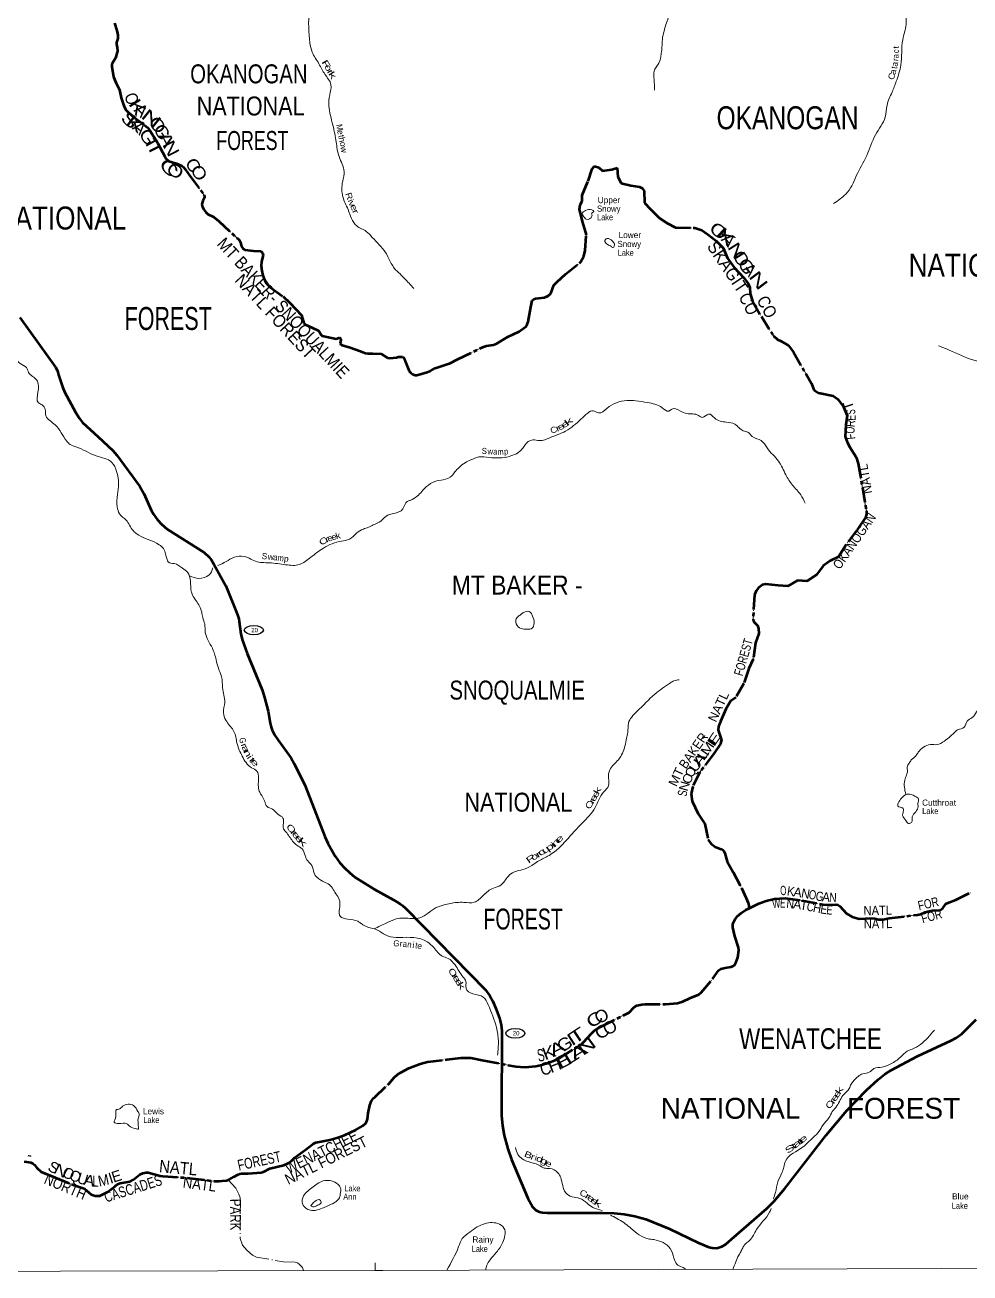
# Model space of a CAD drawing. Header units: feet. Extents: x -2 to 244583, y 367190 to 553316.
# Drawn here: x 49805 to 80409, y 367440 to 407861 of the extents above; entities that cross this region are included whole.
import ezdxf
from ezdxf.enums import TextEntityAlignment as Align

# ---------------------------------------------------------------- set-up
doc = ezdxf.new("R2010")
doc.units = ezdxf.units.FT
doc.header["$LTSCALE"] = 80
doc.linetypes.add('DOT_DASHED', pattern=[7.7, 5, -1.2, 0.3, -1.2])
doc.linetypes.add('LONG_DASH_SHORT_DASH', pattern=[9.9, 6, -1.2, 1.5, -1.2])
for name, color, linetype, lineweight in [('11', 7, 'LONG_DASH_SHORT_DASH', 60), ('17', 7, 'Continuous', 25), ('23', 7, 'Continuous', 70), ('39', 7, 'Continuous', 13), ('4', 7, 'Continuous', 13), ('41', 7, 'Continuous', 13), ('44', 7, 'DOT_DASHED', 13)]:
    doc.layers.add(name, color=color, linetype=linetype, lineweight=lineweight)
doc.layers.add('12', color=7, linetype='Continuous')

msp = doc.modelspace()

# ---------------------------------------------------------------- linework, layer by layer
at = {"layer": '11'}
for points in [[(52700.59, 407923.96), (52778.51, 407685.8), (52803.12, 407580.66), (52810.64, 407529.24), (52813.84, 407475.75), (52808.13, 407426.39), (52772.19, 407295.65), (52772.42, 407242.66), (52786.93, 407132.05)], [(52786.93, 407132.05), (52799.65, 407035.03), (52798.74, 407004.35), (52792.47, 406976.76), (52740.09, 406790.17), (52632.66, 406611.15), (52623.89, 406592.34), (52615.75, 406561.19), (52620.13, 406514.57), (52674.1, 406179.43), (52753.91, 405971.6), (52866.1, 405757.86), (52881.47, 405708.73), (52917.8, 405505.43), (52927.85, 405465.41), (52989.46, 405309.69), (53065.15, 405118.01), (53082.04, 405094.17), (53099.59, 405075.35), (53280.44, 404912.83), (53680.19, 404611.47), (53772.08, 404535.41), (53848.82, 404438.42), (54109.55, 404023.23), (54329.87, 403597.74), (54378.76, 403528.26), (54468.03, 403454.86), (54717.13, 403375.16), (54889.35, 403303.19), (54942.82, 403257.34), (54997.05, 403188.47), (55141.6, 402972.85), (55601.39, 402362.51), (55618.44, 402315.42), (55622.05, 402265.58), (55563.85, 402168.29), (55529.97, 402056.96), (55543.23, 401991.82), (55595.44, 401889.49), (55666.07, 401796.16), (55731.64, 401734.48), (55910, 401644.34), (56080.49, 401507.68), (56738.45, 400900.27), (56781.66, 400815.35), (56820.32, 400682.34), (56866.9, 400612.17), (56930.02, 400573.7), (57205.17, 400546.67), (57441.84, 400531.59), (57481.1, 400504.3), (57501.15, 400471.69), (57517.25, 400400.55), (57465.59, 400198.18), (57456.03, 400057.8), (57477.08, 399893.01), (57509.93, 399750.51), (57557.23, 399610.39), (57630.26, 399489.63), (57760.59, 399358.67), (58170.43, 399063.42), (58379.61, 398866.3), (58580.76, 398657), (58761.62, 398461.77), (58813, 398280.09), (58838.6, 398207.8), (58882.32, 398155.08), (59111.28, 398057.1), (59294.86, 397964.48), (59330.27, 397928.74), (59377.59, 397849.09), (59425.9, 397797.8), (59577.75, 397758.07), (59879.36, 397692.76), (59966.15, 397729.54), (59993.67, 397731.82), (60014.72, 397721.68), (60028.77, 397687.92), (60029.15, 397661.11), (60015.5, 397549.87), (60018.74, 397534.91), (60033.78, 397517.35), (60082.52, 397487.52), (60335.62, 397415.92), (60633.4, 397304.1), (60831.93, 397226.18), (60909.33, 397215.72), (61065.28, 397217.09)], [(63823.75, 397034.12), (64656.15, 397439.79), (64752.05, 397473.35), (64975.58, 397499.26), (65085.83, 397545.39), (65444.17, 397763.25), (65803.77, 397936), (65975.92, 398046.36), (66042.01, 398104.38), (66098.28, 398248.02), (66182.02, 398719.12), (66230.01, 398933.47), (66280.26, 398982.83), (66343.11, 399000.47), (66634.3, 399031.57), (66744.94, 399084.34), (66832.18, 399163.47), (66936.68, 399428.49), (67039.45, 399539.48), (67314.01, 399785.2), (67794.41, 400174.52), (67906.63, 400374.45), (67947.15, 400554.86), (67986.29, 401064.24), (67874.01, 401462.06), (67757.62, 401886.14), (67782.27, 402031.29), (67847.94, 402159.21), (67849.48, 402345.13), (68040.46, 402804.4), (68168.9, 403196.81), (68247.56, 403283.92), (68384.39, 403249.36), (68506.83, 403141.14), (68806.09, 403182.37), (68979.92, 403229.32), (69006.97, 402938.38), (69116.73, 402732.54), (69426.39, 402658.61), (69701.59, 402616.92), (69791.52, 402574.84), (69851.61, 402483.94), (69870.81, 402098), (70059.46, 401890.35)], [(70051.88, 401898.7), (70059.46, 401890.35), (70349.45, 401602.15), (70599.8, 401438.62), (70872.08, 401306.49), (71497.14, 401290), (71718.96, 401215.96), (71906.25, 401086.99), (72183.91, 400873.53), (72415.09, 400645.79), (72557.56, 400306.66), (72770.73, 400002.08), (73079.03, 399673.5), (73225.66, 399490.77), (73279.89, 399352.83), (73284.65, 399158.73), (73370.22, 398918.47), (73652.68, 398414), (74048.73, 397788.59), (74176.52, 397676.35), (74291.89, 397617.47), (74528.9, 397482.71), (74691.3, 397258.83), (75276.44, 396251.98), (75349.8, 396039.98), (75495.29, 395944.19), (75558.42, 395931.41), (75973.28, 395851.7), (76130.13, 395741.18), (76312, 395494.92), (76434.09, 395212.32), (76382.27, 394913.08), (76369.08, 394537.16), (76427.92, 394349.56), (76519.67, 394187.94), (76722.76, 393867.17), (76788.02, 393661.21), (77052.93, 392119.97), (77052.94, 392014.92), (77023.12, 391913.75), (76747.08, 391500.73), (76382.22, 391014.72), (76148.58, 390630.12), (75877.85, 390510.15), (75655.79, 390339.79), (75436.06, 390048.18), (75129.13, 389847.28), (74823.65, 389868.68), (74506.56, 389681.9), (74199.04, 389707.33), (73790.34, 389752.71), (73685.66, 389732.67), (73556.02, 389630.82), (73482.77, 389536.21), (73425.13, 389404.12), (73384.76, 388587.56), (73417.33, 388514.6), (73522.75, 388414.13), (73561.31, 388311.58), (73565.92, 388147.49), (73463.53, 387850.13), (73388.02, 387324.49), (73243.17, 387020.96), (73082.6, 386537.52), (72826.89, 386084.14), (72657.29, 385964.45), (72498.17, 385701.3), (72329.28, 385306.76), (72265.44, 385141.98), (72255.18, 385019.59), (72336.75, 384765.18), (72357.07, 384722.86), (72331.17, 384575.19)], [(61065.28, 397217.09), (61339.51, 397204.45), (61550.02, 397085.33), (61616.98, 397065.76), (61831.44, 397095.15), (61900.16, 397108.25), (62027.48, 397107.29), (62067.05, 397088.6), (62083.41, 397062.41), (62114.81, 396970.11), (62243.06, 396653.17), (62296.12, 396594.17), (62351.75, 396548.33), (62440.1, 396518.86), (62500.3, 396516.45), (62829.75, 396612.32), (62934.23, 396659.66), (63084.26, 396748.41), (63551.11, 396901.25), (63823.75, 397034.12)], [(72331.17, 384575.19), (72127.66, 384273.53), (71655.93, 383657.89), (71432.61, 383194.49), (71378.63, 382964.51), (71407.54, 382719.51), (71608.83, 382313.85), (71815.99, 381989.04), (71932.62, 381472), (72013.47, 381353.51), (72153.68, 381246.26), (72350.09, 381163.93), (72422.52, 381127.57), (72471.78, 381036.94), (72547.31, 380772.41), (72742.4, 380417.25), (73006.65, 379914.76), (73155.16, 379585.75), (73224.35, 379424.27), (73243.07, 379340.58), (73241.19, 379247.8)], [(73241.19, 379247.8), (73568.24, 379413.07), (73807.56, 379497.75), (74081.62, 379561.99), (74427.45, 379583.14), (74963.67, 379505.77), (75637.57, 379376.24), (75849.57, 379361.89), (76058.31, 379371.32), (76131, 379361.89), (76196.44, 379319.32), (76411, 379083.28), (76595.68, 378975.51), (76822.05, 378912.62), (77206.32, 378929.83), (77328.7, 378919.85), (77443.09, 378888.03), (77593.76, 378893.65), (77794.91, 378937.49), (78706.9, 379038.98), (78819.28, 379065.56), (78961.54, 379122.53), (79045.08, 379150.69), (79177.83, 379177.68), (79442.77, 379192.55), (79532.66, 379255.47), (79626.32, 379393.11), (79719.19, 379445.39), (79953.64, 379529.4), (80456.68, 379771.26)], [(61131.52, 373138.65), (61586.63, 373564.39), (61760.05, 373770.99), (61864.95, 373865.8), (61972.94, 373931.29), (62240.68, 374069.37), (62607.79, 374212.89), (62836.84, 374281.16), (63461.67, 374351.56), (63915.11, 374407.71), (64242.3, 374406.22), (64667.28, 374322.5), (65705.44, 374127.26), (66001.26, 374111.37), (66346.61, 374139.1), (66541.21, 374180.14), (66744.1, 374248.9), (66976.44, 374337.31), (67130.71, 374414.05), (67791.09, 374820.03), (67895.98, 374916.87), (68147.96, 375201.74), (68244.99, 375290.11), (68469.17, 375420.06), (69366.07, 375881.24), (69533.82, 376054.73), (69622.38, 376102.21), (69775.97, 376139.86), (69887.25, 376145.37), (70544.63, 376143.11), (70938.98, 376176.51), (71109.47, 376229.91), (71337.04, 376337.24), (71623.24, 376465.67), (71706.71, 376524.17), (72083.78, 376981.92), (72259.09, 377239.05), (72338.26, 377289.17), (72475.31, 377320.48), (72668.77, 377357.93), (72774.47, 377396.06), (72829.11, 377485.64), (72893.13, 377663.14), (72925.65, 377893.3), (72912.54, 377978.46), (72796.28, 378352.02), (72729.31, 378633.31), (72726.47, 378751.97), (72804.57, 378896.9), (72877.55, 378994.89), (73005.83, 379109.74), (73150.08, 379201.76), (73241.19, 379247.8)], [(52729.59, 370258.2), (52804.01, 370315.59), (52892.35, 370351.27), (53212.11, 370402.36), (53305.99, 370456.63), (53520.47, 370634.22), (53619.36, 370674.86), (53725.91, 370691.18), (53797.26, 370692.09), (54179.66, 370590.84), (54264.9, 370581.05), (55138.8, 370516.36), (55936.02, 370416.95), (56089.96, 370412.75), (56190.24, 370422.78), (56335.64, 370440.34), (56423.17, 370463.66), (56574.45, 370551.28), (56709.18, 370628.48), (56765.59, 370652.32), (56822.67, 370663.6), (57028.95, 370662.53), (57451.47, 370690.75), (57530.21, 370715.03), (57740.03, 370829.53), (58184.45, 370934.67), (58327.42, 370995.98), (58432.55, 371075.29), (58543.29, 371180.91), (58898.05, 371437.23), (59138.42, 371624.36), (59228.64, 371671.21), (59681.23, 371758.19), (59906.81, 371816.26), (60151.74, 371907.92), (60521.03, 372081.43), (60744.13, 372210.1), (60843.63, 372293.14), (60880.76, 372356.85), (60899.56, 372418.3), (60923.05, 372618.94), (60970.44, 372871.82), (61026.38, 373021.66), (61090.72, 373104.83), (61131.52, 373138.65)], [(49776.21, 371056.15), (49993.94, 371020.2), (50062, 370990.93), (50112.14, 370945.78), (50190.87, 370849.29), (50335.04, 370718.57), (50784.8, 370536.7), (51362.23, 370296.81), (51722.73, 370177.19), (51954.12, 369988.25), (52009.9, 369959.95), (52075.08, 369939.88), (52165.33, 369934.86), (52233.4, 369943.05), (52487.62, 370071.57), (52729.59, 370258.2)]]:
    msp.add_lwpolyline(points, dxfattribs=at)
at = {"layer": '17'}
for centre in [(57216, 388261.9), (65685.45, 375202.69)]:
    msp.add_ellipse(centre, major_axis=(309.24, -1), ratio=0.500121, dxfattribs=at)
at = {"layer": '23'}
for points in [[(49637.66, 398390.07), (50248.96, 397543.98), (50797.49, 396777.25), (50857.76, 396660.92), (50895.69, 396533.67), (51020.98, 396142.99), (51100.94, 395953.25), (51436.69, 395321), (51567.23, 395120.56), (51669.14, 394984.6), (52172.54, 394519.64), (52649.29, 394078.02), (52776.38, 393925.19), (53527.83, 392907.88), (53651.02, 392691.7), (53781.95, 392391.23), (53887.51, 392151.46), (53967.83, 392017.51), (54097.23, 391834.46), (54226.63, 391696.05), (54414.09, 391534.77), (55613.47, 390771.57), (55763.81, 390631.19), (55844.12, 390528.5), (55925.14, 390393.65), (56306.99, 389693.13), (56687.92, 388755.61), (56729.85, 388628.72), (56743.24, 388539.42), (56799.01, 388143.8), (56841.4, 387954.53), (56997.58, 387503.11), (57487.8, 386324.99), (57564.26, 386083.78), (57680.39, 385631.83), (57747.21, 385248.86), (57774.39, 385114.31), (57805.22, 385016.69), (57889.93, 384871.65), (58009.32, 384694.03), (58421.78, 384115.31), (58521.38, 383938.44), (58875.3, 383213.84), (59519.56, 381573.06), (59610.13, 381357.79), (59855.35, 380937.3), (60002.79, 380728.25), (60160.81, 380553.06), (60328.52, 380397.85), (60492.85, 380263.34), (61113.01, 379867.72)], [(61113.01, 379867.72), (61744.68, 379524.83), (61849.39, 379465.9), (61967.2, 379390.58), (62026.1, 379348.02), (62140.64, 379249.78), (64713.58, 376616.72), (64860.01, 376414.14), (64954.65, 376247.65), (65056.35, 376008.11), (65166.88, 375689.4), (65226.52, 375477.66), (65247.15, 375284.13), (65240.48, 372546.42), (65269.05, 372206.52), (65319.19, 371893.22), (65439.21, 371459.95), (65559.05, 371114.44), (66088.25, 369867.99), (66251.87, 369568.03), (66345.68, 369472.38), (66452.77, 369421.55), (66561.65, 369400.34), (66720.28, 369388.74), (68502.54, 369387.77), (68888.34, 369383.97), (69209.04, 369351.23), (69555.91, 369285.74), (69913.33, 369183.98), (70680.81, 368873.22), (71613.66, 368417.98), (71954.52, 368282.43), (72062.58, 368251.02), (72206.57, 368244.48), (72370.19, 368296.87), (72493.4, 368368.09), (72684.35, 368539.17), (73832.96, 369524.77), (73963.86, 369662.3), (74057.48, 369753.17), (74409.67, 370182.84), (75751.56, 371901.33), (76418.46, 372699.63), (77052.21, 373363.37), (77429.35, 373706.2), (77645.33, 373876.47), (77855.25, 374006.59), (78708.84, 374465.08), (79800.52, 374968.4), (79955.65, 375055.26), (80142.71, 375185.84), (80605.57, 375647.36)]]:
    msp.add_lwpolyline(points, dxfattribs=at)
at = {"layer": '39'}
for points in [[(60286.77, 413532.73), (59993.71, 413346), (59768.91, 413073.08), (59781.58, 412903.22), (59708.4, 412626.99), (59414.5, 412081.84), (59376.38, 411884.12), (59172.64, 411475.62), (59123.42, 411164.83), (59070.57, 410437.78), (58955.68, 409784.01), (59053.1, 409130.45), (59017.49, 408756.9), (58997.29, 408296.32), (59030.88, 407279.56), (59105.14, 406983.89), (59324.26, 406606.15), (59517.4, 406262.99), (59714.64, 405925.86), (59673.33, 405594.8), (59650.06, 405245.39), (59776, 404615.84), (59884.45, 404067.28), (59977.39, 403595.63), (60143.01, 403111.25), (60093.81, 402802.48), (60101.46, 402289.12), (60267.79, 401885.57), (60548.23, 401351.71), (60856.06, 401175.3), (61053.05, 400982.21)], [(71730.48, 413566.11), (71628.87, 413257.6), (71579.97, 413083.44), (71606.35, 412865.54), (71543.36, 412475.14), (71350.26, 411732.1), (71227.84, 411419.92), (71192.65, 411084.31), (71130.51, 410605.04), (71121.81, 410249.47), (71075.31, 409406.79), (71042.02, 409083.31), (70936.05, 408745.03), (70638.93, 408089.9), (70499.44, 407660.42), (70445.3, 407401.38), (70424.49, 407041.66), (70395.92, 406857.6), (70369.16, 406695.77), (70203.85, 406427.63), (70173.98, 406168.82), (70191.27, 405843.79), (70194.23, 405746.87)], [(78373.08, 413586.89), (78257.31, 412912.53), (78258.47, 412583.31), (78163.62, 411930.04), (78094.83, 411511.31), (78133.47, 411071.35), (78137.71, 410841.13), (78140.56, 410336.2), (78279.65, 409757.79), (78232.03, 409452.36), (78290.28, 409075.19), (78306.44, 408449.2), (78336.24, 407875.85), (78229.73, 407384.05), (78168.9, 406559.41), (78022.22, 406036.95), (77884.04, 405682.22), (77722.17, 405266.67), (77661.22, 404874.26), (77351.14, 404303.85), (77064.31, 403630.63), (76722.73, 402971.05), (76584.17, 402654.69), (76382.47, 402384.2), (75990.97, 402075.61)], [(67941.97, 401599.97), (67863.53, 401708.46), (67847.74, 401750.31), (67960.06, 401850.32), (68162.12, 401874.39), (68227.34, 401824.49), (68187.27, 401783.73), (68155.24, 401749.1), (68169.9, 401696.72), (68154.25, 401642.04), (68061.84, 401574.54), (67983.02, 401567.75), (67938.16, 401603.7)], [(61053.05, 400982.21), (61276.85, 400742.63), (61483.56, 400494.07), (61574.35, 400309.08), (61669.12, 400132.21), (61765.61, 399985.65), (61955.58, 399795.52), (62088.38, 399659.39), (62399.05, 399328.98)], [(68703.13, 400734.13), (68586.72, 400848.19), (68600.28, 400910.93), (68652.58, 400941.71), (68821.17, 400870.54), (68891.01, 400760.09), (68889.52, 400705.54), (68847.58, 400648.6), (68780.33, 400700.5), (68703.13, 400734.13)], [(48616.42, 398569.29), (48688.26, 398459.55), (48749.61, 398307.47), (48876.41, 398239.71), (49043.41, 398145.33), (49245.55, 397907.18), (49234.85, 397608.18), (49329.77, 397362.86), (49420.01, 397277.22), (49505.36, 397094.62), (49645.18, 396897.41), (49856.31, 396762.24), (49921.71, 396610.12), (50186.43, 396359.31), (50223.44, 395966.96), (50242.72, 395627.3), (50363.4, 395553.52), (50459.21, 395411.25), (50483.68, 395202.9), (50780.39, 394911.4), (50976.29, 394653.09), (51157.96, 394384.8), (51272.21, 394270.66), (51457.61, 394198.36), (52110.2, 393907.88), (52621.91, 393693.37), (52770.98, 393397.06), (52838.25, 392996.37), (52800.87, 392651.12), (52793.33, 392251.06), (52868.2, 392026.11), (53078.77, 391826.28), (53306.28, 391482.83), (53489, 391335.78), (54149.54, 391029.07), (54289.97, 390902.58), (54406.16, 390545.93), (54445.93, 390468.8), (54641.6, 390416.62), (54907.2, 390266.85), (55069.82, 390134.11), (55166.43, 389850.37), (55189.8, 389516.74), (55229.2, 389397.17), (55350.93, 389212.25), (55527.7, 388847), (55560.5, 388666.86), (55625.42, 388460.19), (55645.23, 388181.14), (55873.35, 387676.02), (55995.46, 387303.15), (56069.88, 387025.67), (56174.65, 386751.96), (56205.91, 386394.01), (56274.58, 385922.57), (56235.19, 385579.37), (56310, 385346.34), (56431.87, 385177.57), (56627.17, 384850.56), (56657.72, 384644.18), (56746.39, 384378.7), (56839.69, 384179.86), (57141.75, 383805.46), (57318.72, 383694.84), (57367.32, 383472.13), (57384.03, 383069.85), (57435.67, 382962.3), (57568.96, 382712.61), (57646.35, 382544.22), (57817.54, 382465.98), (57994.05, 382302.81), (58160.75, 382174.09), (58175.93, 381828.39), (58281.91, 381692.1), (58497.7, 381395.23), (58612.08, 381295.23), (58776.9, 381182.69), (58876.07, 380961.58), (58965.52, 380785), (59091.64, 380640.45), (59170.31, 380387.18), (59388.74, 380161.02), (59734.66, 379947.91), (59842.31, 379771.19), (59962.05, 379590.32), (60006.54, 379359.56), (59976.12, 379117.32), (60009.49, 379001.85), (60261.37, 378902.71), (60582.24, 378831.28), (60668.69, 378773.96)], [(91220.16, 397066.38), (90479.6, 397005.74), (90332.82, 396913.5), (90109.62, 396774.1), (89840.04, 396828.17), (89578.54, 396884.35), (89274.78, 396917.91), (88250.19, 397019.58), (87820.69, 397086.33), (87522.91, 397128.03), (87081.64, 397156.29), (86251.01, 397073.92), (85967.64, 397089.5), (85722.07, 397172.07), (85371.38, 397247.62), (84993.45, 397419.87), (84758.22, 397478.3), (84433.77, 397350.09), (84112.77, 397282.51), (83721.39, 397171.86), (83206.02, 396912.63), (82519.64, 396764.93), (81981.22, 396798.36), (81656.66, 396890.31), (80891.42, 396949.93), (80530.76, 397009.23), (79736.69, 397331.16), (79383.37, 397469.3)], [(61081.94, 391671.91), (61328.77, 391795.34), (61559.55, 391987.32), (61749.21, 392039.56), (62041.1, 392187.67), (62186.47, 392427.34), (62279.16, 392464.55), (62506.47, 392597.93), (62806.88, 392911.74), (63074.39, 393071.75), (63350.94, 393132.86), (63628.91, 393256.61), (63730.83, 393386.81), (63864.95, 393533.47), (64057.69, 393684.71), (64249.03, 393771.3), (64504.99, 393870.6), (64836.92, 393853.45), (65172.87, 393838.36), (65481.92, 393885.64), (65904.4, 394127.86), (65988.17, 394251.84), (66249.51, 394421.88), (66470.21, 394401.69), (66803.12, 394491.61), (67312.84, 394708.37), (67808.79, 395092.65), (68027.4, 395288.57), (68206.67, 395368.99), (68381.37, 395293.84), (68644.93, 395443.71), (69293.9, 395694.07), (69589.3, 395688.7), (69964.11, 395629.53), (70443.14, 395462.25), (70656.56, 395357.16), (70753.03, 395422.69), (71028.79, 395356.55), (71235.91, 395275.64), (71618.83, 395214.52), (71740.82, 395151.01), (71944.09, 395259.93), (72129.4, 395132.36), (72521.14, 394996.6), (72794.84, 394934.48), (73068.01, 394716.83), (73218.12, 394673.77), (73357.09, 394527.6), (73649.64, 394399.01), (73836.01, 394162.38), (74210.32, 393735.6), (74441.16, 393293.36), (74658.8, 392960.08), (74926.9, 392639.37), (75067.04, 392372.02)], [(78327.94, 382943.21), (78295.24, 383397.37), (78356.27, 383571.63), (78381.37, 383695.07), (78378.1, 383824.31), (78435.54, 383952.09), (78507.36, 384055.76), (78661.73, 384200.58), (78733.52, 384308.29), (79125.62, 384554.28), (79338.03, 384554.21), (79577.68, 384665.48), (79778.4, 384828.91), (79870.63, 384914.59), (80007.08, 385028.95), (80220.62, 385121.81), (80317.86, 385316.6), (80476.59, 385429.15), (80618.47, 385610.22), (80816.66, 385826.14), (81094.65, 385947.86), (81296.75, 386177.96), (81457.36, 386304.66), (81664.54, 386427.76), (81921.23, 386450.31), (82331.97, 386652.03), (82633.02, 386899.2), (82803.87, 387013.87), (83012.75, 387169.3), (83165.49, 387273.71), (83336.17, 387404.55), (83556.94, 387586.34), (83959.18, 387830.4), (84077.64, 387922.38), (84048.08, 388051.37), (84234.6, 388218.71), (84433.25, 388386.16), (84671.08, 388687.28), (85020.74, 388718.77), (85335.63, 388790.34), (85570.77, 388950.05), (85586.33, 389014.82), (85743.56, 389072.82), (85875.72, 389213.41), (86129.9, 389496.5), (86282.73, 389590.81), (86418.33, 389794.04), (86646.96, 390000.14), (86864.66, 390080.91), (87030.56, 390288.46), (87392.73, 390491.75), (87749.82, 390591.98), (88272.23, 390750.29), (88773.67, 391044.36), (89066.69, 391159.77), (89559.96, 391471.08), (89852.34, 391568.7), (90114.27, 391678.15), (90292.99, 391815.12), (90430.81, 391998.17), (90592.34, 392129.25)], [(56048.22, 390350.28), (56198.55, 390417.55), (56442.39, 390554.91), (56738.49, 390657.48), (57063.43, 390588.04), (57266.81, 390491.33), (57719.29, 390441.01), (58244.46, 390377.95), (58695.44, 390386.24), (59055.3, 390611.54), (59468.45, 390919.24), (59752.76, 391060.31), (60058.8, 391142.58), (60312.11, 391207.12), (60546.37, 391405.19), (60763.83, 391532.68), (60926.13, 391593.95), (61081.94, 391671.91)], [(55135.69, 390014.98), (55436.11, 389937), (55768.71, 390051.38), (55893.49, 390273.74)], [(65764.77, 388693.14), (65867.07, 388770.98), (66137.26, 388862.33), (66186.2, 388822.38), (66243.87, 388715.86), (66296.56, 388496.19), (66201.28, 388307.47), (66112.39, 388294.53), (65970.78, 388295.25), (65781.93, 388370.27), (65697.06, 388569.45), (65716.69, 388632.25), (65764.77, 388693.14)], [(61111.68, 378591.74), (61504.96, 378773.21), (61829.34, 378909.5), (62061.74, 378933.85), (62597.71, 378944.84), (63126.54, 379276.91), (63378.59, 379362.04), (63788.49, 379440.54), (64021.09, 379444.7), (64348.77, 379447.71), (64650.04, 379672.66), (64973.49, 379905.89), (65213.28, 380003.02), (65449.26, 380285.95), (65654.19, 380431.24), (65926.56, 380506.45), (66216.59, 380638.39), (66407.51, 380769.41), (66731.58, 380938.01), (67085.17, 381191.72), (67587.66, 381737.65), (67854.07, 382010.75), (68267.95, 382515.47), (68540.3, 383012.82), (68706.14, 383226.43), (68701.84, 383462.71), (68743.69, 383737.78), (69023.74, 384065.55), (69235.96, 384503.78), (69286.14, 384754.7), (69328.75, 384951.01), (69346.11, 385248.08), (69623.69, 385622.28), (70202.87, 386187.09), (70709.1, 386555.31), (70819.75, 386618.94), (70995.44, 386650.85)], [(78327.94, 382943.21), (78083.93, 382654.16), (78072.69, 382561.14), (78151.93, 382525.51), (78243.34, 382485.96), (78248.38, 382382.99), (78227.34, 382257.57), (78326.01, 382094.87), (78419.97, 382000.81), (78514.73, 382033.99), (78539.33, 382209.94), (78649, 382374.56), (78726.21, 382548.97), (78719.11, 382655.96), (78742.06, 382793.51), (78625.87, 382885.36), (78402.7, 382951.98), (78327.94, 382943.21)], [(60668.69, 378773.96), (60773.23, 378704.37), (61115.97, 378590.31)], [(61113.75, 378591.05), (61282.95, 378510.62), (61549.45, 378355.52), (61922.1, 378310.47), (62829.72, 378171.36), (63043.98, 377979.43), (63319.76, 377701.21), (63506.56, 377630.22), (63735.19, 377416.2), (63985.67, 377034.74), (64084.26, 376880.12), (64088.35, 376666.05), (64312.66, 376480.27), (64645.43, 376376.28), (64803.58, 376129.3), (65075.73, 375388.51), (65134.41, 374966.91), (65110.67, 374492.03)], [(79263.35, 375308.84), (78800.54, 374844.07), (78532.95, 374692.15), (78377.83, 374626.09), (78153.19, 374426.08), (77849.76, 374215.25), (77557.47, 374107.53), (77298.98, 374060.72), (77146.39, 373942.17), (76942.52, 373895.86), (76645.29, 373670.95), (76559.36, 373561.09), (76498.08, 373413.08), (76329.9, 373231.77), (76094.88, 372849.89), (75948.97, 372666.76), (75837.65, 372463.76), (75649.65, 372239.85), (75518.23, 372022.52), (75263.78, 371767.71), (75001.11, 371524.94), (74433.06, 371065.26), (74380.33, 370868.85), (74315.37, 370682.43), (74182.67, 370388.34), (74107.1, 370044.28), (74034.61, 369840.25)], [(53483.29, 372141.98), (53473.82, 372214.81), (53468.61, 372313.88), (53469.69, 372437.14), (53507.25, 372570.19), (53463.68, 372675.65), (53321.75, 372862.77), (52967.72, 372841.52), (52847.58, 372745.54), (52766.62, 372736.13), (52750.49, 372509.93), (52696.32, 372326.49), (52835.46, 372282.88), (53104.29, 372272.51), (53184.57, 372203.12), (53383.99, 372116.55), (53485.01, 372107.61), (53483.29, 372141.98)], [(65687.69, 371505.99), (65768.78, 371278.5), (66100.75, 371047.25), (66443.71, 370935.28), (66616.58, 370839.91), (66798.78, 370825.43), (67065.15, 370684.47), (67153.57, 370535.82), (67316.16, 370038.42), (67523.74, 369909.04), (67769, 369858.78), (68011.25, 369701.44), (68198.67, 369565.81), (68495.93, 369463.9)], [(60017.79, 369988.88), (60017.73, 370213.19), (59841.25, 370380.4), (59518.21, 370435.68), (59134.3, 370234.84), (58965.26, 370094.81), (58828.42, 369938.35), (58797.85, 369679.94), (58929.94, 369523.22), (59099.3, 369467.22), (59230.77, 369472.16), (59427.45, 369535.16), (59762.4, 369685.9), (59970.04, 369845.8), (60017.79, 369988.88)], [(59098.01, 369659.59), (59192.84, 369759.44), (59365.1, 369804.46), (59394.65, 369715.29), (59280.74, 369637.45), (59122.6, 369588.27), (59066.3, 369625.12), (59098.01, 369659.59)], [(73973.54, 369533.54), (73917.86, 369408.19), (73497.57, 368851.03), (73268.4, 368491.41), (73141.96, 368387.24), (73064.07, 368283.51), (73002.57, 368157.72), (72918.92, 368021.63), (72823.97, 367798.57), (72725.86, 367558.14)], [(63471.33, 367532.76), (63847.45, 368295.76), (63968.36, 368553.39), (64207.02, 368767.66), (64450.22, 368931.48), (64938.4, 369073.31), (65173.57, 369020.94), (65343.23, 368838.7), (65348.97, 368663.03), (65282.4, 368434.17), (65073.08, 368113.12), (64865.11, 367862.77), (64763.59, 367692.18), (64727.55, 367535.35)], [(68763.53, 369317.16), (68804.1, 369296.68), (69245.59, 369036.15), (69435.21, 368882.36), (69988.69, 368546.1), (70166.95, 368521.48), (70701.8, 368229.49), (70822.08, 367923.58), (70915.01, 367726.49), (71085.88, 367629.09), (71154.92, 367601.45), (71201.69, 367554.48)]]:
    msp.add_spline(points, degree=3, dxfattribs=at)
at = {"layer": '4'}
for p, q in [((61396.96, 367524.51), (61139.7, 367523.63)), ((61396.96, 367524.51), (61139.7, 367523.63)), ((61396.96, 367524.51), (61139.7, 367523.63)), ((61396.96, 367524.51), (61139.7, 367523.63)), ((61396.96, 367524.51), (61139.7, 367523.63)), ((61396.96, 367524.51), (61139.7, 367523.63)), ((61396.96, 367524.51), (61139.7, 367523.63)), ((61146.1, 367773.64), (61146.96, 367523.64)), ((61146.1, 367773.64), (61146.96, 367523.64)), ((61146.1, 367773.64), (61146.96, 367523.64)), ((61146.1, 367773.64), (61146.96, 367523.64)), ((61146.1, 367773.64), (61146.96, 367523.64)), ((61146.1, 367773.64), (61146.96, 367523.64)), ((61146.1, 367773.64), (61146.96, 367523.64))]:
    msp.add_line(p, q, dxfattribs=at)
msp.add_lwpolyline([(0, 551604.47), (30320.18, 551625.32), (60640.31, 551687.89), (90960.33, 551792.15), (121280.18, 551938.12), (151599.79, 552125.8), (181919.11, 552355.19), (212238.1, 552626.27), (242556.67, 552939.07), (244583.23, 368785.28), (214011.34, 368469.87), (183439.05, 368196.52), (152869.71, 367965.22), (122293.47, 367775.98), (91720.3, 367628.78), (61146.96, 367523.65), (30573.51, 367460.56), (0, 367439.54)], close=True, dxfattribs=at)
at = {"layer": '44'}
for points in [[(52700.59, 407923.96), (52778.51, 407685.8), (52803.12, 407580.66), (52810.64, 407529.24), (52813.84, 407475.75), (52808.13, 407426.39), (52772.19, 407295.65), (52772.42, 407242.66), (52786.93, 407132.05)], [(52786.93, 407132.05), (52799.65, 407035.03), (52798.74, 407004.35), (52792.47, 406976.76), (52740.09, 406790.17), (52632.66, 406611.15), (52623.89, 406592.34), (52615.75, 406561.19), (52620.13, 406514.57), (52674.1, 406179.43), (52753.91, 405971.6), (52866.1, 405757.86), (52881.47, 405708.73), (52917.8, 405505.43), (52927.85, 405465.41), (52989.46, 405309.69), (53065.15, 405118.01), (53082.04, 405094.17), (53099.59, 405075.35), (53280.44, 404912.83), (53680.19, 404611.47), (53772.08, 404535.41), (53848.82, 404438.42), (54109.55, 404023.23), (54329.87, 403597.74), (54378.76, 403528.26), (54468.03, 403454.86), (54717.13, 403375.16), (54889.35, 403303.19), (54942.82, 403257.34), (54997.05, 403188.47), (55141.6, 402972.85), (55601.39, 402362.51), (55618.44, 402315.42), (55622.05, 402265.58), (55563.85, 402168.29), (55529.97, 402056.96), (55543.23, 401991.82), (55595.44, 401889.49), (55666.07, 401796.16), (55731.64, 401734.48), (55910, 401644.34), (56080.49, 401507.68), (56738.45, 400900.27), (56781.66, 400815.35), (56820.32, 400682.34), (56866.9, 400612.17), (56930.02, 400573.7), (57205.17, 400546.67), (57441.84, 400531.59), (57481.1, 400504.3), (57501.15, 400471.69), (57517.25, 400400.55), (57465.59, 400198.18), (57456.03, 400057.8), (57477.08, 399893.01), (57509.93, 399750.51), (57557.23, 399610.39), (57630.26, 399489.63), (57760.59, 399358.67), (58170.43, 399063.42), (58379.61, 398866.3), (58580.76, 398657), (58761.62, 398461.77), (58813, 398280.09), (58838.6, 398207.8), (58882.32, 398155.08), (59111.28, 398057.1), (59294.86, 397964.48), (59330.27, 397928.74), (59377.59, 397849.09), (59425.9, 397797.8), (59577.75, 397758.07), (59879.36, 397692.76), (59966.15, 397729.54), (59993.67, 397731.82), (60014.72, 397721.68), (60028.77, 397687.92), (60029.15, 397661.11), (60015.5, 397549.87), (60018.74, 397534.91), (60033.78, 397517.35), (60082.52, 397487.52), (60335.62, 397415.92), (60633.4, 397304.1), (60831.93, 397226.18), (60909.33, 397215.72), (61065.28, 397217.09)], [(63823.75, 397034.12), (64656.15, 397439.79), (64752.05, 397473.35), (64975.58, 397499.26), (65085.83, 397545.39), (65444.17, 397763.25), (65803.77, 397936), (65975.92, 398046.36), (66042.01, 398104.38), (66098.28, 398248.02), (66182.02, 398719.12), (66230.01, 398933.47), (66280.26, 398982.83), (66343.11, 399000.47), (66634.3, 399031.57), (66744.94, 399084.34), (66832.18, 399163.47), (66936.68, 399428.49), (67039.45, 399539.48), (67314.01, 399785.2), (67794.41, 400174.52), (67906.63, 400374.45), (67947.15, 400554.86), (67986.29, 401064.24), (67874.01, 401462.06), (67757.62, 401886.14), (67782.27, 402031.29), (67847.94, 402159.21), (67849.48, 402345.13), (68040.46, 402804.4), (68168.9, 403196.81), (68247.56, 403283.92), (68384.39, 403249.36), (68506.83, 403141.14), (68806.09, 403182.37), (68979.92, 403229.32), (69006.97, 402938.38), (69116.73, 402732.54), (69426.39, 402658.61), (69701.59, 402616.92), (69791.52, 402574.84), (69851.61, 402483.94), (69870.81, 402098), (70059.46, 401890.35)], [(70051.88, 401898.7), (70059.46, 401890.35), (70349.45, 401602.15), (70599.8, 401438.62), (70872.08, 401306.49), (71497.14, 401290), (71718.96, 401215.96), (71906.25, 401086.99), (72183.91, 400873.53), (72415.09, 400645.79), (72557.56, 400306.66), (72770.73, 400002.08), (73079.03, 399673.5), (73231.16, 399508.2), (73279.89, 399352.83), (73284.65, 399158.73), (73370.22, 398918.47), (73652.68, 398414), (74048.73, 397788.59), (74176.52, 397676.35), (74291.89, 397617.47), (74528.9, 397482.71), (74691.3, 397258.83), (75276.44, 396251.98), (75349.8, 396039.98), (75495.29, 395944.19), (75558.42, 395931.41), (75973.28, 395851.7), (76130.13, 395741.18), (76312, 395494.92), (76434.09, 395212.32), (76382.27, 394913.08), (76369.08, 394537.16), (76427.92, 394349.56), (76519.67, 394187.94), (76722.76, 393867.17), (76788.02, 393661.21), (77052.93, 392119.97), (77052.94, 392014.92), (77023.12, 391913.75), (76747.08, 391500.73), (76382.22, 391014.72), (76148.58, 390630.12), (75877.85, 390510.15), (75655.79, 390339.79), (75436.06, 390048.18), (75129.13, 389847.28), (74823.65, 389868.68), (74506.56, 389681.9), (74199.04, 389707.33), (73790.34, 389752.71), (73685.66, 389732.67), (73556.02, 389630.82), (73482.77, 389536.21), (73425.13, 389404.12), (73384.76, 388587.56), (73417.33, 388514.6), (73522.75, 388414.13), (73561.31, 388311.58), (73565.92, 388147.49), (73463.53, 387850.13), (73388.02, 387324.49), (73243.17, 387020.96), (73082.6, 386537.52), (72826.89, 386084.14), (72657.29, 385964.45), (72498.17, 385701.3), (72329.28, 385306.76), (72265.44, 385141.98), (72255.18, 385019.59), (72336.75, 384765.18), (72357.07, 384722.86), (72331.17, 384575.19)], [(61065.28, 397217.09), (61339.51, 397204.45), (61550.02, 397085.33), (61616.98, 397065.76), (61831.44, 397095.15), (61900.16, 397108.25), (62027.48, 397107.29), (62067.05, 397088.6), (62083.41, 397062.41), (62114.81, 396970.11), (62243.06, 396653.17), (62296.12, 396594.17), (62351.75, 396548.33), (62440.1, 396518.86), (62500.3, 396516.45), (62829.75, 396612.32), (62934.23, 396659.66), (63084.26, 396748.41), (63551.11, 396901.25), (63823.75, 397034.12)], [(72331.17, 384575.19), (72127.66, 384273.53), (71655.93, 383657.89), (71432.61, 383194.49), (71378.63, 382964.51), (71407.54, 382719.51), (71608.83, 382313.85), (71815.99, 381989.04), (71932.62, 381472), (72013.47, 381353.51), (72153.68, 381246.26), (72350.09, 381163.93), (72422.52, 381127.57), (72471.78, 381036.94), (72547.31, 380772.41), (72742.4, 380417.25), (73006.65, 379914.76), (73155.16, 379585.75), (73224.35, 379424.27), (73243.07, 379340.58), (73241.19, 379247.8)], [(73241.19, 379247.8), (73568.24, 379413.07), (73807.56, 379497.75), (74081.62, 379561.99), (74427.45, 379583.14), (74963.67, 379505.77), (75637.57, 379376.24), (75849.57, 379361.89), (76058.31, 379371.32), (76131, 379361.89), (76196.44, 379319.32), (76411, 379083.28), (76595.68, 378975.51), (76822.05, 378912.62), (77206.32, 378929.83), (77328.7, 378919.85), (77443.09, 378888.03), (77593.76, 378893.65), (77794.91, 378937.49), (78706.9, 379038.98), (78819.28, 379065.56), (78961.54, 379122.53), (79045.08, 379150.69), (79177.83, 379177.68), (79442.77, 379192.55), (79532.66, 379255.47), (79626.32, 379393.11), (79719.19, 379445.39), (79953.64, 379529.4), (80456.68, 379771.26)], [(61131.52, 373138.65), (61586.63, 373564.39), (61760.05, 373770.99), (61864.95, 373865.8), (61972.94, 373931.29), (62240.68, 374069.37), (62607.79, 374212.89), (62836.84, 374281.16), (63461.67, 374351.56), (63915.11, 374407.71), (64242.3, 374406.22), (64667.28, 374322.5), (65705.44, 374127.26), (66001.26, 374111.37), (66346.61, 374139.1), (66541.21, 374180.14), (66744.1, 374248.9), (66976.44, 374337.31), (67130.71, 374414.05), (67791.09, 374820.03), (67895.98, 374916.87), (68147.96, 375201.74), (68244.99, 375290.11), (68469.17, 375420.06), (69366.07, 375881.24), (69533.82, 376054.73), (69622.38, 376102.21), (69775.97, 376139.86), (69887.25, 376145.37), (70544.63, 376143.11), (70938.98, 376176.51), (71109.47, 376229.91), (71337.04, 376337.24), (71623.24, 376465.67), (71706.71, 376524.17), (72083.78, 376981.92), (72259.09, 377239.05), (72338.26, 377289.17), (72475.31, 377320.48), (72668.77, 377357.93), (72774.47, 377396.06), (72829.11, 377485.64), (72893.13, 377663.14), (72925.65, 377893.3), (72912.54, 377978.46), (72796.28, 378352.02), (72729.31, 378633.31), (72726.47, 378751.97), (72804.57, 378896.9), (72877.55, 378994.89), (73005.83, 379109.74), (73150.08, 379201.76), (73241.19, 379247.8)], [(56388.86, 370454.52), (56423.17, 370463.66), (56574.45, 370551.28), (56709.18, 370628.48), (56765.59, 370652.32), (56822.67, 370663.6), (57028.95, 370662.53), (57451.47, 370690.75), (57530.21, 370715.03), (57740.03, 370829.53), (58184.45, 370934.67), (58327.42, 370995.98), (58432.55, 371075.29), (58543.29, 371180.91), (58898.05, 371437.23), (59138.42, 371624.36), (59228.64, 371671.21), (59681.23, 371758.19), (59906.81, 371816.26), (60151.74, 371907.92), (60521.03, 372081.43), (60744.13, 372210.1), (60843.63, 372293.14), (60880.76, 372356.85), (60899.56, 372418.3), (60923.05, 372618.94), (60970.44, 372871.82), (61026.38, 373021.66), (61090.72, 373104.83), (61131.52, 373138.65)], [(49776.21, 371056.15), (49993.94, 371020.2), (50062, 370990.93), (50112.14, 370945.78), (50190.87, 370849.29), (50335.04, 370718.57), (50784.8, 370536.7), (51362.23, 370296.81), (51722.73, 370177.19), (51954.12, 369988.25), (52009.9, 369959.95), (52075.08, 369939.88), (52165.33, 369934.86), (52233.4, 369943.05), (52487.62, 370071.57), (52729.59, 370258.2)], [(52729.59, 370258.2), (52804.01, 370315.59), (52892.35, 370351.27), (53212.11, 370402.36), (53305.99, 370456.63), (53520.47, 370634.22), (53619.36, 370674.86), (53725.91, 370691.18), (53797.26, 370692.09), (54179.66, 370590.84), (54264.9, 370581.05), (55138.8, 370516.36), (55936.02, 370416.95), (56089.96, 370412.75), (56190.24, 370422.78), (56335.64, 370440.34), (56388.86, 370454.52)], [(56388.86, 370454.52), (56634.61, 370189.8), (56727.38, 369992.77), (56770.04, 369878.92), (56785.88, 369752.66), (56773.56, 369224.17), (56770.67, 368561.55), (56846.49, 368345.6), (56990.09, 368183.61), (57177.14, 368021.85), (57306.03, 367957.33), (58178.82, 367804.27), (58551.24, 367792.27), (58627.76, 367772.82), (58689.09, 367724.07), (58787.75, 367623.4), (58827.68, 367517.39)]]:
    msp.add_lwpolyline(points, dxfattribs=at)

# ---------------------------------------------------------------- texts
at = {"layer": '12'}
for s, rotation, width, p in [('O', 289.132, 0.9, (53075.81, 405405.8)), ('K', 302.548, 1.45, (53282.57, 405090.99)), ('S', 318.056, 1.5, (53067.51, 404629)), ('N', 320.988, 1.6, (53773.64, 404677.32)), ('K', 322.988, 1.55, (53260.52, 404498.36)), ('O', 307.352, 1.3, (53937.18, 404500)), ('G', 302.128, 1.2, (54074.04, 404290.31)), ('G', 303.128, 1.25, (53614.53, 404123.35)), ('A', 297.375, 1.4, (54209.81, 404055.75)), ('I', 299.375, 1.25, (53730.71, 403950.99)), ('T', 297.572, 1.45, (53834.85, 403763.01)), ('N', 297.258, 1.3, (54357.16, 403770.96)), ('C', 313.838, 1.6, (54325.95, 403096.73)), ('C', 297.838, 1.15, (55082.23, 403224.8)), ('O', 325.992, 1.25, (54560.81, 402970.41)), ('O', 302.992, 1.2, (55277.17, 402966.66)), ('O', 320.569, 1.35, (72142.72, 401039.27)), ('K', 316.569, 1.8, (72369.78, 400852.65)), ('N', 301.935, 1.4, (72680.45, 400433.56)), ('O', 303.018, 1.2, (72833.99, 400185.43)), ('G', 304.5, 1.25, (73008.04, 399927.34)), ('N', 307.139, 1.55, (73400.5, 399467.91)), ('O', 27.212, 1.05, (68568.21, 375588.27)), ('C', 34.712, 1.35, (68361.52, 375492.04)), ('O', 27.212, 1.05, (68837.25, 375219.8)), ('I', 32.582, 1.35, (67602.84, 374831.49)), ('T', 33.506, 1.6, (67795.2, 374962.06)), ('C', 27.212, 1.15, (68582.12, 375087.22)), ('S', 10.591, 0.65, (66547.48, 374299.69)), ('K', 20.909, 1.15, (66840.72, 374400.75)), ('A', 26.833, 1.4, (67125.38, 374540.28)), ('G', 29.082, 1.15, (67380.13, 374685.65)), ('A', 31.582, 1.55, (67826.46, 374434.75)), ('N', 35.715, 1.5, (68109.39, 374629.79)), ('H', 20.909, 1.1, (67031.47, 373986.02)), ('E', 27.833, 1.25, (67341.03, 374136.65)), ('L', 31.582, 1.6, (67590.53, 374290.32)), ('C', 14.591, 0.9, (66711.46, 373868.98))]:
    msp.add_text(s, height=400, rotation=rotation, dxfattribs=dict(at, width=width)).set_placement(p, align=Align.CENTER)
for rotation, p in [(316.056, (53436.4, 404957.4)), (318.352, (53390.57, 404387.66)), (312.712, (72451.62, 400769.52)), (313.052, (73129.89, 399799.8))]:
    msp.add_text('A', height=400, rotation=rotation, dxfattribs=at).set_placement(p, align=Align.CENTER)
for s, rotation, width, p in [('SKAGIT', 303.787, 0.95, (71873.32, 400686.54)), ('CO', 297.245, 0.9, (72903.31, 399058.4)), ('CO', 299.245, 0.9, (73483.93, 398949.85))]:
    msp.add_text(s, height=400, rotation=rotation, dxfattribs=dict(at, width=width)).set_placement(p)
at = {"layer": '17'}
for p in [(57242.05, 388193.59), (65711.5, 375134.38)]:
    msp.add_text('20', height=140, dxfattribs=at).set_placement(p, align=Align.CENTER)
at = {"layer": '41'}
for s, rotation, p in [('t', 90.943, (78111.59, 407138.07)), ('a', 81.508, (78067.39, 406577.63)), ('r', 85.438, (78091.57, 406730.51)), ('t', 77.995, (78045.49, 406461.71)), ('e', 281.183, (59927.63, 404364.26)), ('t', 281.183, (59954.83, 404240.72)), ('o', 281.154, (60005.67, 403983.59)), ('S', 353.74, (57550.38, 390560.13)), ('w', 353.74, (57754.41, 390536.97)), ('a', 353.158, (57906.89, 390520.69)), ('p', 353.148, (58258.61, 390476.97)), ('r', 354.69, (61974.15, 378004.34)), ('i', 353.135, (62374.04, 377966.43)), ('t', 353.135, (62468.61, 377955.04)), ('e', 347.309, (62567.9, 377940.64)), ('i', 341.758, (66318.18, 371079.82))]:
    msp.add_text(s, height=200, rotation=rotation, dxfattribs=at).set_placement(p, align=Align.CENTER)
for s, rotation, width, p in [('c', 88.023, 0.9, (78105.77, 407005.3)), ('F', 299.377, 1.8, (59473.8, 406541.27)), ('a', 88.023, 0.85, (78100.83, 406845.92)), ('o', 299.367, 1.45, (59540.68, 406425.54)), ('r', 299.367, 1.65, (59615.93, 406294.36)), ('k', 302.229, 1.75, (59681.03, 406181.75)), ('C', 71.034, 1.1, (77963.6, 406164.63)), ('a', 75.143, 1.15, (78007.14, 406317.65)), ('M', 281.183, 0.95, (59900.16, 404521.88)), ('h', 281.183, 1.05, (59976.82, 404129.48)), ('w', 281.141, 1.1, (60037.79, 403806.76)), ('R', 287.718, 1.2, (60209.85, 402287.39)), ('i', 292.872, 1.05, (60262.51, 402139.27)), ('v', 292.872, 1.35, (60309.04, 402032.96)), ('e', 295.058, 1.35, (60367.68, 401908.96)), ('r', 294.713, 1.5, (60423.56, 401775.93)), ('e', 27.436, 1.4, (67204.99, 394764.25)), ('e', 34.491, 1.65, (67346.43, 394851.77)), ('k', 38.019, 2, (67469.44, 394941.2)), ('C', 19.769, 1.1, (66958.05, 394653.55)), ('r', 23.523, 1.45, (67099.4, 394709.77)), ('S', 357.67, 0.95, (64677.53, 393963.67)), ('w', 357.344, 0.95, (64869.66, 393952.03)), ('p', 4.062, 0.9, (65393.07, 393949.81)), ('a', 357.513, 0.85, (65029.8, 393946.48)), ('m', 1.087, 0.8, (65206.53, 393939.02)), ('r', 28.152, 1.6, (59633.87, 391119.32)), ('e', 18.345, 1.15, (59711.37, 391148.87)), ('e', 15.31, 1.1, (59835.95, 391186.76)), ('k', 14.782, 1.2, (59966.73, 391221.71)), ('C', 35.165, 1.45, (59525.11, 391066.66)), ('m', 353.148, 0.9, (58077.4, 390499.94)), ('G', 283.228, 0.9, (56758.56, 384665.21)), ('r', 289.756, 1.35, (56808.8, 384500.8)), ('a', 295.192, 1.45, (56859.38, 384380.43)), ('n', 299.075, 1.55, (56929.48, 384229.77)), ('i', 304.505, 1.45, (57006.93, 384098.25)), ('t', 305.605, 1.6, (57079.64, 384003.87)), ('e', 309.2, 1.8, (57171.84, 383908.11)), ('r', 58.791, 1.7, (68246.68, 382673.16)), ('e', 59.822, 1.5, (68304.42, 382777.44)), ('k', 60.961, 1.65, (68429.21, 383018.75)), ('e', 58.822, 1.5, (68371.97, 382894.75)), ('C', 60.094, 1.35, (68163.4, 382553.49)), ('C', 307.846, 1.55, (58339.9, 381778.77)), ('r', 308.43, 1.95, (58435.33, 381655.58)), ('e', 308.593, 1.8, (58509.64, 381556.32)), ('e', 311.839, 1.9, (58616.02, 381433.96)), ('e', 46.417, 2, (67171.29, 381425.53)), ('k', 316.827, 2.2, (58722.34, 381328.27)), ('u', 34.999, 1.8, (66722.33, 381070.04)), ('p', 36.999, 1.8, (66851.79, 381159.04)), ('i', 42.034, 1.75, (66977.63, 381238.22)), ('n', 46.417, 2.1, (67060.82, 381321.69)), ('P', 35.301, 1.75, (66239.05, 380780.38)), ('o', 31.486, 1.5, (66351.67, 380844.89)), ('r', 31.486, 1.7, (66479.28, 380916.5)), ('c', 34.486, 1.85, (66589.34, 380995.91)), ('G', 354.354, 0.8, (61822.5, 378018.86)), ('a', 354.69, 0.95, (62098.33, 377998.22)), ('n', 354.69, 0.95, (62248.81, 377982.14)), ('C', 303.492, 1.4, (63569.29, 377126.92)), ('r', 303.492, 1.8, (63650.4, 377010.08)), ('e', 303.088, 1.6, (63705.33, 376918.83)), ('e', 302.768, 1.55, (63778.14, 376802.87)), ('k', 302.277, 1.75, (63848.49, 376691.61)), ('r', 57.618, 1.75, (76036.64, 372959.34)), ('e', 54.618, 1.65, (76108.52, 373065.99)), ('e', 57.767, 1.55, (76182.58, 373182.67)), ('k', 57.476, 1.75, (76256.13, 373302.09)), ('C', 57.579, 1.4, (75948.03, 372843.28)), ('e', 39.556, 1.8, (75065.11, 371712.44)), ('S', 36.295, 1.7, (74624.52, 371381.04)), ('t', 38.081, 1.7, (74757.66, 371476.81)), ('a', 39.081, 1.9, (74859.97, 371554)), ('t', 39.744, 1.75, (74980.62, 371640.36)), ('B', 337.589, 1.4, (66066.87, 371175.08)), ('r', 340.038, 1.35, (66216.77, 371110.88)), ('d', 338.334, 1.45, (66435.42, 371041.18)), ('g', 334.246, 1.5, (66576.59, 370980.35)), ('e', 332.705, 1.4, (66720.43, 370897.19)), ('C', 334.904, 1.2, (67846.85, 369929.27)), ('r', 328.114, 1.7, (67978.7, 369848.54)), ('e', 323.88, 1.7, (68078.6, 369773.31)), ('e', 323.464, 1.7, (68192.31, 369691.47)), ('k', 324.752, 1.85, (68302.92, 369614.33))]:
    msp.add_text(s, height=200, rotation=rotation, dxfattribs=dict(at, width=width)).set_placement(p, align=Align.CENTER)
for s, p in [('Upper', (68353.49, 402089.44)), ('Lower', (69027.22, 400958.36)), ('Cutthroat', (78856.25, 382574.92)), ('Lewis', (53624.37, 372579.44)), ('Blue', (79827.62, 369823.76)), ('Rainy', (64294.94, 368424.9))]:
    msp.add_text(s, height=200, dxfattribs=at).set_placement(p)
for s, width, p in [('Snowy', 0.95, (68330.42, 401812.44)), ('Lake', 0.9, (68330.42, 401535.44)), ('Snowy', 0.95, (68994.92, 400667.52)), ('Lake', 0.9, (68999.53, 400385.91)), ('Lake', 0.9, (78860.86, 382302.54)), ('Lake', 0.9, (53637.77, 372297.17)), ('Lake', 0.9, (60149.67, 370083.5)), ('Ann', 0.9, (60112.78, 369811.29)), ('Lake', 0.9, (79818.4, 369519.05)), ('Lake', 0.9, (64271.88, 368124.82))]:
    msp.add_text(s, height=200, dxfattribs=dict(at, width=width)).set_placement(p)
at = {"layer": '44'}
for s, height, width, p in [('OKANOGAN', 614.5, 0.8, (57055.67, 405969.96)), ('NATIONAL', 614.5, 0.85, (57112.94, 404928.82)), ('OKANOGAN', 743.7, 0.8, (74499.94, 404483.78)), ('FOREST', 614.5, 0.7, (57170.17, 403811.31)), ('NATIONAL', 743.7, 0.85, (50971.37, 401235.38)), ('NATIONAL', 743.7, 0.85, (80534.87, 399706.72)), ('FOREST', 743.7, 0.7, (54444.81, 397982.76)), ('MT BAKER -', 614.5, 0.9, (65745.18, 389412.96)), ('SNOQUALMIE', 614.5, 0.8, (65745.17, 386011.69)), ('NATIONAL', 614.5, 0.85, (65783.38, 382381.14)), ('FOREST', 676, 0.7, (65938.34, 378566.66)), ('WENATCHEE', 676, 0.8, (75242.63, 374691.17))]:
    msp.add_text(s, height=height, dxfattribs=dict(at, width=width)).set_placement(p, align=Align.CENTER)
for s, height, rotation, width, p in [('MT BAKER- SNOQUALMIE', 400, 312.862, 0.9, (55996.09, 400745.97)), ('NATL FOREST', 400, 312.862, 0.95, (56570.87, 399566.78)), ('NATL', 300, 99.753, 0.95, (77245.35, 392702.53)), ('OKANOGAN', 300, 55.104, 0.9, (76189.54, 390204.78)), ('FOREST', 300, 73.825, 0.75, (73043.47, 386757.21)), ('BAKER', 300, 55.539, 0.95, (71207.32, 383743.5)), ('-', 300, 55.995, 1.4, (71834.34, 384655.2)), ('MT', 300, 64.791, 1.05, (70899.05, 383168.38)), ('FOR', 300, 12.628, 0.8, (78758.61, 379183.33)), ('NATL', 300, 1.295, 0.9, (76963.54, 379023.71)), ('FOR', 300, 14.824, 0.8, (78875.91, 378765.9)), ('NATL', 300, 0.564, 0.9, (76970.46, 378601.05)), ('WENATCHEE', 350, 26.31, 0.85, (58348.24, 370647.51)), ('NATL FOREST', 350, 26.31, 0.9, (58332.51, 370289.02)), ('NATL', 400, 354.766, 0.9, (54138.35, 370707.58)), ('FOREST', 350, 12.179, 0.75, (56733.14, 370752.12)), ('NORTH', 350, 337.215, 0.85, (50394.81, 370348.26)), ('CASCADES', 350, 17.44, 0.75, (52434.02, 369721.02)), ('NATL', 350, 352.766, 0.9, (54903.63, 370208.46)), ('PARK', 350, 270.665, 0.8, (56444.9, 369840.61))]:
    msp.add_text(s, height=height, rotation=rotation, dxfattribs=dict(at, width=width)).set_placement(p)
for s, height, rotation, width, p in [('T', 300, 109.124, 1.2, (76615.47, 395578.24)), ('S', 300, 95.831, 0.6, (76691.85, 395339.1)), ('R', 300, 83.366, 0.8, (76681.23, 394940.58)), ('E', 300, 87.947, 0.7, (76704.76, 395134.74)), ('O', 300, 84.175, 0.7, (76672.44, 394724.04)), ('F', 300, 95.99, 0.75, (76685.49, 394543.76)), ('E', 300, 55.995, 1.4, (72254.37, 384667.09)), ('M', 300, 55.995, 1.3, (72028.25, 384343.86)), ('I', 300, 55.995, 1.4, (72162.83, 384527.01)), ('U', 300, 56.539, 1.4, (71641.33, 383792.86)), ('A', 300, 52.539, 1.7, (71765.61, 383978.29)), ('L', 300, 55.995, 1.65, (71885.47, 384153.56)), ('O', 300, 64.27, 1.05, (71401.9, 383393.79)), ('N', 300, 74.27, 1.05, (71301.96, 383168.48)), ('S', 300, 78.791, 0.7, (71243.8, 382951.56)), ('O', 300, 3.5, 0.65, (74370.71, 379679.86)), ('K', 300, 351.79, 0.9, (74586.48, 379656.57)), ('W', 300, 6.192, 0.7, (74150, 379267.37)), ('E', 300, 358.5, 0.65, (74342.57, 379271.62)), ('N', 300, 353.5, 0.85, (74572.85, 379255.7)), ('N', 300, 350.12, 0.95, (75059.7, 379581.33)), ('O', 300, 351.12, 0.75, (75288.42, 379543)), ('G', 300, 349.12, 0.8, (75513.09, 379494.24)), ('A', 300, 355.128, 0.95, (75734.52, 379469.97)), ('N', 300, 358.587, 0.8, (75970.93, 379452.79)), ('C', 300, 349.12, 0.8, (75215.19, 379159.04)), ('H', 300, 349.12, 0.9, (75434.62, 379117.39)), ('E', 300, 351.12, 0.8, (75651.58, 379075.23)), ('E', 300, 354.128, 0.75, (75843.94, 379051.45)), ('S', 350, 332.654, 1.05, (50657.84, 370703.23)), ('N', 350, 333.12, 1.3, (50898.83, 370597.36)), ('A', 350, 347.865, 1.1, (51856.87, 370269.47)), ('L', 350, 358.326, 0.8, (52085.03, 370236.66)), ('M', 350, 11.662, 0.9, (52383.69, 370272.95))]:
    msp.add_text(s, height=height, rotation=rotation, dxfattribs=dict(at, width=width)).set_placement(p, align=Align.CENTER)
for s, height, rotation, p in [('NATL', 300, 64.826, (72180.28, 385256.87)), ('-', 350, 350.624, (49857.38, 371113.7))]:
    msp.add_text(s, height=height, rotation=rotation, dxfattribs=at).set_placement(p)
for s, height, rotation, p in [('Q', 300, 65.539, (71495.25, 383605.79)), ('A', 300, 351.79, (74808.98, 379622.52)), ('A', 300, 351.79, (74796.68, 379231.05)), ('T', 300, 351.79, (75005.73, 379197)), ('O', 350, 336.29, (51147.06, 370501.52)), ('Q', 350, 339.506, (51380.5, 370409.82)), ('U', 350, 343.093, (51626.86, 370319.3)), ('I', 350, 17.368, (52636.46, 370348.84)), ('E', 350, 17.704, (52824.72, 370412.47))]:
    msp.add_text(s, height=height, rotation=rotation, dxfattribs=at).set_placement(p, align=Align.CENTER)
msp.add_text('NATIONAL      FOREST', height=676, dxfattribs=at).set_placement((75242.62, 372436.39), align=Align.CENTER)

doc.saveas('drawing.dxf')
